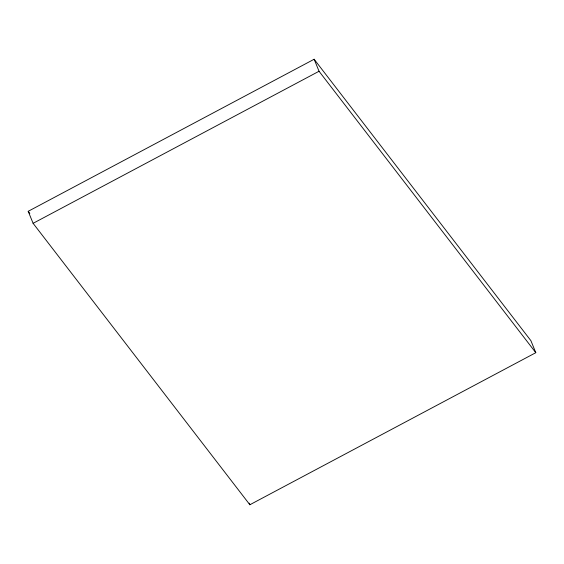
<?xml version="1.0" encoding="UTF-8"?>
<svg xmlns="http://www.w3.org/2000/svg" width="564" height="564" viewBox="0 0 564 564"><rect width="100%" height="100%" fill="white"/><g stroke="black" fill="none" stroke-linecap="round" stroke-linejoin="round"><path stroke-width="0.85" d="M28.2 211.31L314.141 59.248L530.9 340.677L535.8 352.69L249.859 504.752L33.1 223.323L28.2 211.31L29.807 213.396M33.1 223.323L319.041 71.261L535.8 352.69M314.141 59.248L319.041 71.261M249.21 503.151L249.859 504.752"/></g></svg>
